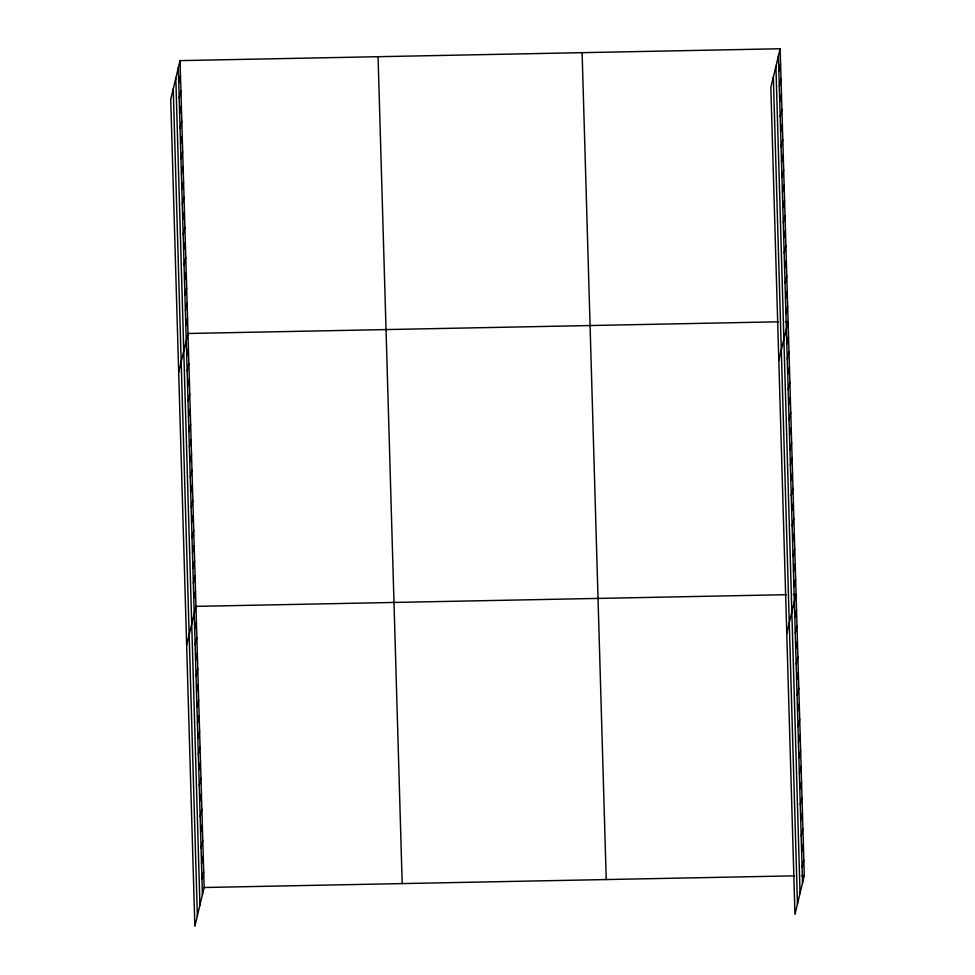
<?xml version="1.0" encoding="UTF-8"?>
<svg xmlns="http://www.w3.org/2000/svg" width="975" height="975" viewBox="0 0 975 975"><rect width="100%" height="100%" fill="white"/><g stroke="black" fill="none" stroke-linecap="round" stroke-linejoin="round"><path stroke-width="1.46" d="M180.034 60.621L170.723 99.365L194.854 926.25L204.153 887.506L180.034 60.621L780.146 48.75L804.277 875.635L794.966 914.379L770.847 87.494L780.146 48.75M178.742 82.985L180.473 75.782M179.181 98.146L180.911 90.943M179.632 113.295L181.35 106.104M180.07 128.456L181.801 121.266M180.509 143.618L182.24 136.415M180.96 158.779L182.678 151.576M181.399 173.94L183.129 166.737M181.837 189.101L183.568 181.898M182.276 204.262L184.007 197.06M182.727 219.424L184.446 212.221M183.166 234.573L184.897 227.382M183.605 249.734L185.335 242.543M184.056 264.895L185.774 257.692M184.494 280.057L186.225 272.854M184.933 295.218L186.664 288.015M185.372 310.379L187.103 303.176M185.823 325.54L187.553 318.337M178.693 372.231L187.992 333.499L778.416 321.811M186.7 355.851L188.431 348.66M187.151 371.012L188.87 363.809M187.59 386.173L189.321 378.97M188.029 401.334L189.759 394.132M188.467 416.496L190.198 409.293M188.918 431.657L190.649 424.454M189.357 446.818L191.088 439.615M189.796 461.967L191.527 454.777M190.247 477.128L191.965 469.938M190.686 492.29L192.416 485.087M191.124 507.451L192.855 500.248M191.563 522.612L193.294 515.409M192.014 537.773L193.745 530.571M192.453 552.935L194.183 545.732M192.892 568.084L194.622 560.893M193.342 583.245L195.061 576.054M193.781 598.406L195.512 591.203M186.652 645.109L195.951 606.365L786.374 594.689M194.683 629.192L196.402 621.989M195.134 644.804L196.865 637.601M195.585 660.428L197.316 653.226M196.048 676.041L197.779 668.85M196.499 691.665L198.23 684.462M196.95 707.277L198.681 700.087M197.413 722.902L199.144 715.699M197.864 738.526L199.595 731.323M198.327 754.138L200.046 746.935M198.778 769.763L200.509 762.56M199.229 785.375L200.96 778.172M199.692 800.999L201.423 793.796M200.143 816.611L201.874 809.421M200.606 832.236L202.325 825.033M201.057 847.848L202.788 840.657M201.508 863.472L203.239 856.269M201.971 879.097L203.702 871.894M778.867 71.114L780.585 63.911M779.305 86.263L781.036 79.072M779.744 101.424L781.475 94.234M780.183 116.586L781.913 109.383M780.634 131.747L782.364 124.544M781.072 146.908L782.803 139.705M781.511 162.069L783.242 154.867M781.962 177.231L783.681 170.028M782.401 192.392L784.132 185.189M782.84 207.541L784.57 200.35M783.278 222.702L785.009 215.512M783.729 237.863L785.46 230.661M784.168 253.025L785.899 245.822M784.607 268.186L786.338 260.983M785.058 283.347L786.776 276.144M785.497 298.508L787.227 291.306M785.935 313.658L787.666 306.467M778.806 360.36L788.105 321.628L785.338 321.677M786.825 343.98L788.556 336.777M787.264 359.141L788.994 351.938M787.703 374.303L789.433 367.1M788.153 389.464L789.872 382.261M788.592 404.625L790.323 397.422M789.031 419.786L790.762 412.583M789.482 434.935L791.2 427.745M789.921 450.097L791.651 442.906M790.359 465.258L792.09 458.055M790.798 480.419L792.529 473.216M791.249 495.58L792.98 488.378M791.688 510.742L793.418 503.539M792.127 525.903L793.857 518.7M792.578 541.052L794.296 533.861M793.016 556.213L794.747 549.023M793.455 571.374L795.186 564.172M793.894 586.536L795.624 579.333M786.764 633.238L796.075 594.494L793.297 594.555M794.796 617.309L796.526 610.118M795.247 632.933L796.977 625.731M795.71 648.558L797.44 641.355M796.161 664.17L797.891 656.967M796.624 679.794L798.342 672.592M797.075 695.407L798.805 688.216M797.526 711.031L799.256 703.828M797.989 726.643L799.719 719.453M798.44 742.267L800.17 735.065M798.903 757.892L800.621 750.689M799.354 773.504L801.084 766.301M799.805 789.128L801.535 781.926M800.268 804.741L801.998 797.538M800.719 820.365L802.449 813.162M801.182 835.977L802.9 828.787M801.633 851.602L803.363 844.399M802.084 867.214L803.814 860.023M204.153 887.506L794.576 875.83M801.499 875.696L804.277 875.635M778.416 55.953L802.547 882.838M775.917 66.361L800.048 893.246M773.346 77.086L797.465 903.971M582.112 52.662L606.231 879.56M378.068 56.708L402.188 883.594M178.303 67.823L202.422 894.709M175.805 78.232L199.924 905.117M173.233 88.957L197.352 915.842"/></g></svg>
